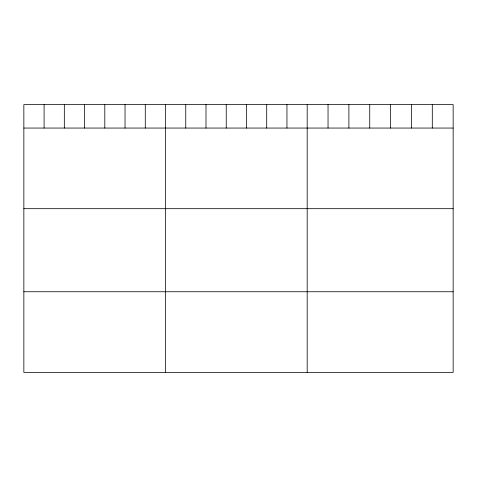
<?xml version="1.0" encoding="UTF-8"?>
<svg xmlns="http://www.w3.org/2000/svg" width="477" height="477" viewBox="0 0 477 477"><rect width="100%" height="100%" fill="white"/><g stroke="black" fill="none" stroke-linecap="round" stroke-linejoin="round"><path stroke-width="0.72" d="M453.15 128.057L453.15 372.376L23.85 372.376L23.85 104.624L453.15 104.624L453.15 128.057L23.85 128.057M23.85 208.682L453.15 208.682M23.85 291.751L453.15 291.751M432.299 104.624L432.299 128.057M411.448 104.624L411.448 128.057M390.597 104.624L390.597 128.057M369.741 104.624L369.741 128.057M348.89 104.624L348.89 128.057M328.039 104.624L328.039 128.057M307.188 104.624L307.188 372.376M286.951 104.624L286.951 128.057M266.709 104.624L266.709 128.057M246.472 104.624L246.472 128.057M226.235 104.624L226.235 128.057M205.998 104.624L205.998 128.057M185.756 104.624L185.756 128.057M165.519 104.624L165.519 372.376M145.282 104.624L145.282 128.057M125.04 104.624L125.04 128.057M104.803 104.624L104.803 128.057M84.566 104.624L84.566 128.057M64.329 104.624L64.329 128.057M44.087 104.624L44.087 128.057"/></g></svg>
